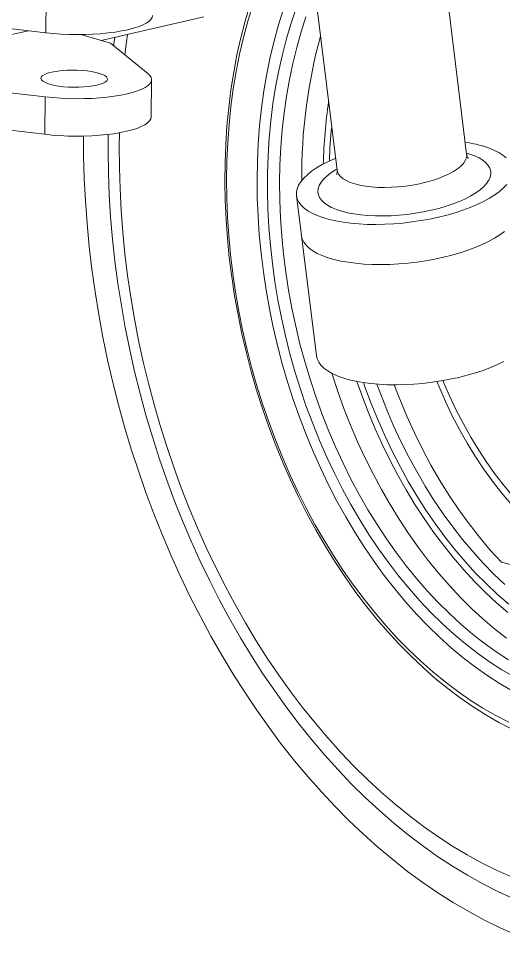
# Model space of a CAD drawing. Header units: millimetres. Extents: x -1041 to 1726, y -447 to 1705.
# Drawn here: x 1203.5 to 1417.3, y -215.7 to 188.1 of the extents above; entities that cross this region are included whole.
import ezdxf

# ---------------------------------------------------------------- set-up
doc = ezdxf.new("R2010")
doc.units = ezdxf.units.MM

msp = doc.modelspace()

# ---------------------------------------------------------------- linework, layer by layer
at = {"color": 7, "linetype": 'Continuous', "lineweight": 15}
for p, q in [((1400.99, 128.21), (1374.72, 340.72)), ((1333.81, 202.41), (1343.91, 121.16)), ((1215.61, 181.73), (1215.81, 198.24)), ((1215.61, 181.73), (1165.87, 187.48)), ((1240.02, 178.34), (1285.15, 188.67)), ((1139.04, 166.89), (1207.91, 182.62)), ((1244.05, 177.18), (1231, 180.94)), ((1260.55, 163.83), (1244.05, 177.18)), ((1165.55, 159.21), (1215.28, 153.45)), ((1262.01, 144.59), (1262.21, 161.07)), ((1215.09, 136.96), (1215.28, 153.45)), ((1215.09, 136.96), (1165.36, 142.73)), ((1325.99, 109.96), (1334.77, 39.4)), ((1416.31, -51.55), (1534.26, -82.36))]:
    msp.add_line(p, q, dxfattribs=at)
at = {"color": 7, "linetype": 'Continuous', "lineweight": 15, "flags": 128}
for points in [[(1305.44, 194.02), (1303.34, 186.83), (1301.46, 179.48), (1299.8, 171.97), (1298.36, 164.32), (1297.14, 156.54), (1296.15, 148.64), (1295.38, 140.63), (1294.84, 132.53), (1294.53, 124.34), (1294.45, 116.09), (1294.6, 107.77), (1294.98, 99.42), (1295.59, 91.03), (1296.42, 82.61), (1297.48, 74.2), (1298.76, 65.79), (1300.27, 57.39), (1302, 49.03), (1303.94, 40.71), (1306.1, 32.45), (1308.47, 24.26), (1311.05, 16.15), (1313.83, 8.13), (1316.81, 0.22), (1319.99, -7.57), (1323.35, -15.23), (1326.9, -22.75), (1330.64, -30.12), (1334.54, -37.32), (1338.62, -44.35), (1342.85, -51.19), (1347.25, -57.83), (1351.79, -64.27), (1356.47, -70.49), (1361.29, -76.49), (1366.24, -82.25), (1371.31, -87.76), (1376.49, -93.03), (1381.77, -98.03), (1387.16, -102.76), (1392.63, -107.22), (1398.18, -111.39), (1403.8, -115.28), (1409.49, -118.87), (1415.23, -122.16), (1421.02, -125.14)], [(1306.72, 193.9), (1304.58, 186.84), (1302.65, 179.61), (1300.94, 172.23), (1299.45, 164.7), (1298.18, 157.03), (1297.14, 149.24), (1296.32, 141.35), (1295.73, 133.35), (1295.36, 125.27), (1295.22, 117.12), (1295.31, 108.9), (1295.63, 100.64), (1296.18, 92.34), (1296.95, 84.02), (1297.95, 75.69), (1299.18, 67.36), (1300.62, 59.05), (1302.29, 50.76), (1304.17, 42.52), (1306.26, 34.33), (1308.57, 26.21), (1311.08, 18.17), (1313.8, 10.22), (1316.72, 2.37), (1319.83, -5.36), (1323.14, -12.97), (1326.63, -20.43), (1330.3, -27.74), (1334.14, -34.89), (1338.15, -41.87), (1342.32, -48.67), (1346.65, -55.27), (1351.13, -61.66), (1355.76, -67.84), (1360.51, -73.8), (1365.4, -79.52), (1370.4, -85), (1375.52, -90.23), (1380.75, -95.2), (1386.07, -99.9), (1391.48, -104.33), (1396.97, -108.47), (1402.53, -112.33), (1408.16, -115.9), (1413.84, -119.16), (1419.57, -122.12)], [(1262.55, 189.32), (1262.38, 188.49), (1261.86, 187.6), (1260.97, 186.73), (1259.75, 185.89), (1258.19, 185.1), (1256.31, 184.36), (1254.14, 183.67), (1251.69, 183.04), (1248.99, 182.49), (1246.08, 182.02), (1242.98, 181.62), (1239.72, 181.31), (1236.35, 181.1), (1232.89, 180.97), (1229.38, 180.94), (1225.86, 181), (1222.37, 181.15), (1218.94, 181.4), (1215.61, 181.73)], [(1238.05, 158.61), (1239.56, 159.02), (1240.81, 159.49), (1241.76, 160), (1242.39, 160.55), (1242.68, 161.12), (1242.63, 161.7), (1242.24, 162.27), (1241.52, 162.83), (1240.48, 163.35), (1239.16, 163.83), (1237.57, 164.26), (1235.76, 164.62), (1233.77, 164.91), (1231.65, 165.11), (1229.44, 165.24), (1227.2, 165.27), (1224.98, 165.22), (1222.84, 165.08), (1220.82, 164.85), (1218.96, 164.55), (1217.33, 164.17), (1215.94, 163.73), (1214.83, 163.24), (1214.04, 162.71), (1213.58, 162.15), (1213.45, 161.57), (1213.67, 161), (1214.23, 160.43), (1215.11, 159.89), (1216.3, 159.38), (1217.76, 158.93), (1219.46, 158.53), (1221.37, 158.21), (1223.43, 157.96), (1225.6, 157.79), (1227.83, 157.71), (1230.07, 157.72), (1232.26, 157.82), (1234.35, 158), (1236.29, 158.27), (1238.05, 158.61)], [(1215.28, 153.45), (1218.61, 153.12), (1222.03, 152.87), (1225.52, 152.72), (1229.04, 152.65), (1232.55, 152.69), (1236.01, 152.81), (1239.39, 153.03), (1242.64, 153.34), (1245.74, 153.74), (1248.65, 154.21), (1251.35, 154.77), (1253.79, 155.39), (1255.97, 156.08), (1257.84, 156.83), (1259.4, 157.63), (1260.63, 158.46), (1261.51, 159.33), (1262.04, 160.23), (1262.21, 161.13), (1262.01, 162.04), (1261.46, 162.94), (1260.55, 163.83)], [(1262.01, 144.59), (1261.84, 143.75), (1261.31, 142.85), (1260.43, 141.98), (1259.21, 141.14), (1257.65, 140.34), (1255.77, 139.6), (1253.6, 138.9), (1251.15, 138.28), (1248.46, 137.72), (1245.54, 137.24), (1242.44, 136.85), (1239.19, 136.54), (1235.81, 136.32), (1232.35, 136.19), (1228.85, 136.16), (1225.33, 136.22), (1221.84, 136.38), (1218.41, 136.62), (1215.09, 136.96)], [(1422.71, -215.69), (1415.75, -212.62), (1408.83, -209.24), (1401.94, -205.55), (1395.11, -201.55), (1388.33, -197.26), (1381.62, -192.67), (1374.97, -187.79), (1368.41, -182.63), (1361.92, -177.19), (1355.53, -171.47), (1349.24, -165.49), (1343.05, -159.25), (1336.98, -152.76), (1331.02, -146.02), (1325.18, -139.04), (1319.48, -131.83), (1313.91, -124.4), (1308.49, -116.75), (1303.21, -108.9), (1298.08, -100.84), (1293.12, -92.6), (1288.31, -84.17), (1283.68, -75.57), (1279.22, -66.81), (1274.94, -57.9), (1270.84, -48.83), (1266.93, -39.64), (1263.21, -30.32), (1259.68, -20.88), (1256.36, -11.34), (1253.23, -1.71), (1250.31, 8.01), (1247.6, 17.81), (1245.11, 27.67), (1242.82, 37.58), (1240.76, 47.54), (1238.91, 57.53), (1237.28, 67.54), (1235.88, 77.56), (1234.7, 87.59), (1233.74, 97.6), (1233.01, 107.6), (1232.51, 117.56), (1232.24, 127.48), (1232.19, 136.24)], [(1408.01, 131.84), (1410.64, 130.99), (1413.01, 130.04), (1415.09, 128.99), (1416.89, 127.84), (1418.39, 126.61)], [(1418.62, 114.87), (1417.18, 113.32), (1415.43, 111.79), (1413.39, 110.28), (1411.07, 108.81), (1408.48, 107.4), (1405.65, 106.04), (1402.59, 104.75), (1399.33, 103.54), (1395.88, 102.41), (1392.28, 101.38), (1388.55, 100.46), (1384.71, 99.63), (1380.79, 98.93), (1376.82, 98.34), (1372.83, 97.88), (1368.85, 97.54), (1364.89, 97.33), (1361, 97.25), (1357.2, 97.3), (1353.51, 97.48), (1349.96, 97.79), (1346.58, 98.23), (1343.39, 98.79), (1340.41, 99.48), (1337.66, 100.27), (1335.17, 101.18), (1332.94, 102.19), (1331, 103.29), (1329.36, 104.48), (1328.03, 105.75), (1327.02, 107.1), (1326.34, 108.5), (1325.99, 109.96), (1325.97, 111.45), (1326.28, 112.98), (1326.93, 114.53), (1327.9, 116.08), (1329.19, 117.64), (1330.8, 119.18), (1332.7, 120.69), (1334.89, 122.18), (1337.35, 123.62), (1340.06, 125), (1343, 126.32), (1343.25, 126.43)], [(1334.77, 39.4), (1335.12, 37.97), (1335.79, 36.55), (1336.8, 35.2), (1338.13, 33.91), (1339.77, 32.71), (1341.71, 31.59), (1343.94, 30.57), (1346.44, 29.66), (1349.2, 28.85), (1352.19, 28.16), (1355.39, 27.59), (1358.78, 27.15), (1362.34, 26.84), (1366.04, 26.65), (1369.86, 26.6), (1373.76, 26.68), (1377.73, 26.89), (1381.72, 27.23), (1385.72, 27.7), (1389.7, 28.3), (1393.63, 29.01), (1397.47, 29.84), (1401.21, 30.78), (1404.81, 31.82), (1408.25, 32.96), (1411.51, 34.18), (1414.56, 35.48), (1417.39, 36.85)], [(1369.06, 26.65), (1371.49, 20.28), (1374.61, 12.77), (1377.94, 5.41), (1381.49, -1.78), (1385.23, -8.78), (1389.16, -15.59), (1393.27, -22.19), (1397.57, -28.57), (1402.03, -34.7), (1406.64, -40.59), (1411.4, -46.21), (1416.31, -51.55)]]:
    msp.add_lwpolyline(points, dxfattribs=at)
at = {"color": 8, "linetype": 'Continuous', "lineweight": 15, "flags": 128}
for points in [[(1320.25, 192.09), (1318.1, 185.21), (1316.16, 178.16), (1314.43, 170.95), (1312.93, 163.6), (1311.66, 156.1), (1310.6, 148.48), (1309.78, 140.75), (1309.18, 132.92), (1308.81, 125), (1308.67, 117.01), (1308.76, 108.96), (1309.08, 100.86), (1309.63, 92.72), (1310.41, 84.56), (1311.41, 76.4), (1312.64, 68.23), (1314.09, 60.09), (1315.76, 51.98), (1317.65, 43.91), (1319.75, 35.9), (1322.07, 27.95), (1324.59, 20.1), (1327.32, 12.33), (1330.25, 4.68), (1333.37, -2.86), (1336.68, -10.26), (1340.18, -17.51), (1343.85, -24.61), (1347.7, -31.54), (1351.71, -38.29), (1355.88, -44.85), (1360.21, -51.21), (1364.68, -57.36), (1369.29, -63.29), (1374.04, -68.98), (1378.9, -74.43), (1383.89, -79.64), (1388.98, -84.58), (1394.17, -89.26), (1399.46, -93.67), (1404.82, -97.79), (1410.26, -101.63), (1415.77, -105.17), (1421.33, -108.41)], [(1325.87, 192.59), (1323.63, 185.96), (1321.6, 179.16), (1319.78, 172.18), (1318.18, 165.06), (1316.8, 157.79), (1315.64, 150.39), (1314.71, 142.87), (1314, 135.25), (1313.52, 127.53), (1313.26, 119.73), (1313.24, 111.87), (1313.44, 103.95), (1313.87, 95.98), (1314.53, 88), (1315.41, 79.99), (1316.52, 71.99), (1317.85, 64), (1319.4, 56.03), (1321.17, 48.1), (1323.15, 40.22), (1325.34, 32.41), (1327.74, 24.68), (1330.35, 17.03), (1333.15, 9.49), (1336.15, 2.07), (1339.34, -5.23), (1342.71, -12.38), (1346.27, -19.38), (1349.99, -26.22), (1353.89, -32.89), (1357.94, -39.36), (1362.15, -45.64), (1366.5, -51.71), (1371, -57.57), (1375.62, -63.19), (1380.37, -68.58), (1385.24, -73.72), (1390.22, -78.6), (1395.29, -83.23), (1400.46, -87.58), (1405.71, -91.65), (1411.04, -95.44), (1416.43, -98.93), (1421.88, -102.13)], [(1330.19, 188.7), (1328.04, 182.05), (1326.1, 175.22), (1324.37, 168.23), (1322.87, 161.09), (1321.59, 153.81), (1320.54, 146.4), (1319.71, 138.88), (1319.11, 131.26), (1318.74, 123.55), (1318.6, 115.77), (1318.69, 107.92), (1319.01, 100.03), (1319.56, 92.1), (1320.33, 84.15), (1321.33, 76.2), (1322.56, 68.25), (1324.01, 60.32), (1325.68, 52.42), (1327.56, 44.57), (1329.67, 36.79), (1331.98, 29.07), (1334.5, 21.44), (1337.22, 13.91), (1340.13, 6.5), (1343.25, -0.8), (1346.55, -7.95), (1350.03, -14.95), (1353.68, -21.79), (1357.51, -28.46), (1361.5, -34.94), (1365.65, -41.23), (1369.94, -47.31), (1374.38, -53.17), (1378.96, -58.8), (1383.66, -64.2), (1388.47, -69.35), (1393.4, -74.24), (1398.44, -78.87), (1403.56, -83.23), (1408.77, -87.31), (1414.06, -91.1), (1419.41, -94.6)], [(1245.51, 176), (1245.61, 176.83), (1245.96, 179.7)], [(1250.42, 172.02), (1251.13, 177.67), (1251.6, 180.99)], [(1421.03, -190.37), (1414.41, -187.4), (1407.82, -184.12), (1401.27, -180.54), (1394.77, -176.65), (1388.33, -172.47), (1381.96, -167.99), (1375.65, -163.23), (1369.43, -158.19), (1363.3, -152.88), (1357.26, -147.29), (1351.32, -141.45), (1345.49, -135.35), (1339.77, -129), (1334.18, -122.41), (1328.71, -115.59), (1323.38, -108.55), (1318.19, -101.29), (1313.14, -93.82), (1308.25, -86.15), (1303.52, -78.3), (1298.94, -70.26), (1294.54, -62.05), (1290.31, -53.68), (1286.25, -45.16), (1282.38, -36.5), (1278.7, -27.7), (1275.21, -18.78), (1271.91, -9.76), (1268.82, -0.62), (1265.92, 8.6), (1263.24, 17.9), (1260.76, 27.27), (1258.49, 36.7), (1256.44, 46.17), (1254.61, 55.68), (1252.99, 65.22), (1251.6, 74.77), (1250.43, 84.33), (1249.48, 93.88), (1248.76, 103.41), (1248.26, 112.91), (1247.99, 122.37), (1247.95, 131.78), (1248.04, 137.74)], [(1421.55, -199.75), (1414.78, -196.65), (1408.04, -193.24), (1401.35, -189.52), (1394.72, -185.51), (1388.14, -181.19), (1381.63, -176.58), (1375.19, -171.69), (1368.83, -166.51), (1362.57, -161.05), (1356.39, -155.33), (1350.32, -149.34), (1344.36, -143.1), (1338.52, -136.61), (1332.79, -129.88), (1327.2, -122.91), (1321.74, -115.72), (1316.42, -108.31), (1311.24, -100.7), (1306.22, -92.88), (1301.36, -84.87), (1296.66, -76.67), (1292.13, -68.3), (1287.78, -59.77), (1283.6, -51.09), (1279.6, -42.25), (1275.79, -33.29), (1272.18, -24.2), (1268.76, -14.99), (1265.54, -5.68), (1262.52, 3.72), (1259.71, 13.21), (1257.11, 22.77), (1254.72, 32.39), (1252.54, 42.07), (1250.59, 51.78), (1248.85, 61.53), (1247.33, 71.29), (1246.04, 81.06), (1244.97, 90.83), (1244.13, 100.59), (1243.52, 110.32), (1243.13, 120.01), (1242.98, 129.66), (1243.01, 136.95)], [(1400.92, 128.71), (1402.32, 128.28), (1404.53, 127.46), (1406.47, 126.54), (1408.12, 125.53), (1409.46, 124.43), (1410.49, 123.25), (1411.19, 122.01), (1411.57, 120.72), (1411.61, 119.38), (1411.31, 118.01), (1410.68, 116.62), (1409.73, 115.23), (1408.46, 113.84), (1406.88, 112.47), (1405, 111.12), (1402.85, 109.82), (1400.44, 108.57), (1397.8, 107.39), (1394.94, 106.28), (1391.89, 105.26), (1388.68, 104.32), (1385.34, 103.49), (1381.89, 102.77), (1378.37, 102.17), (1374.81, 101.68), (1371.24, 101.32), (1367.68, 101.08), (1364.18, 100.98), (1360.76, 101.01), (1357.45, 101.17), (1354.29, 101.46), (1351.29, 101.87), (1348.49, 102.41), (1345.92, 103.06), (1345.92, 103.06)], [(1351.73, 115.1), (1353.98, 114.54), (1356.44, 114.1), (1359.1, 113.78), (1361.91, 113.6), (1364.84, 113.54), (1367.87, 113.61), (1370.95, 113.81), (1374.04, 114.14), (1377.12, 114.6), (1380.14, 115.17), (1383.07, 115.86), (1385.88, 116.65), (1388.53, 117.53), (1390.99, 118.5), (1393.23, 119.54), (1395.23, 120.63), (1396.96, 121.78), (1398.41, 122.96), (1399.54, 124.17), (1400.36, 125.37), (1400.86, 126.57), (1401.02, 127.75), (1400.99, 128.21)], [(1345.92, 103.06), (1343.58, 103.83), (1341.51, 104.7), (1339.72, 105.68), (1338.23, 106.74), (1337.05, 107.88), (1336.19, 109.09), (1335.66, 110.36), (1335.46, 111.68), (1335.59, 113.03), (1336.06, 114.41), (1336.86, 115.81), (1337.98, 117.2), (1339.41, 118.58), (1341.15, 119.93), (1343.16, 121.25), (1343.85, 121.66)], [(1343.91, 121.16), (1344.05, 120.5), (1344.55, 119.41), (1345.38, 118.38), (1346.53, 117.42), (1347.98, 116.55), (1349.72, 115.77), (1351.73, 115.1)], [(1341.62, 31.59), (1341.7, 31.34), (1344.21, 23.71), (1346.93, 16.19), (1349.85, 8.77), (1352.96, 1.48), (1356.26, -5.67), (1359.74, -12.67), (1363.4, -19.51), (1367.23, -26.18), (1371.22, -32.66), (1375.36, -38.94), (1379.66, -45.02), (1384.1, -50.88), (1388.67, -56.51), (1393.37, -61.9), (1398.19, -67.05), (1403.12, -71.94), (1408.15, -76.57), (1413.28, -80.93), (1418.49, -85)], [(1390.53, 28.47), (1390.7, 28.06), (1393.46, 21.7), (1396.41, 15.48), (1399.54, 9.42), (1402.84, 3.52), (1406.31, -2.19), (1409.93, -7.71), (1413.7, -13.02), (1417.61, -18.12), (1421.66, -22.98), (1425.82, -27.61), (1430.11, -31.99), (1434.49, -36.1), (1438.97, -39.95), (1443.54, -43.52), (1448.18, -46.8), (1452.88, -49.79), (1457.64, -52.47), (1462.45, -54.86), (1467.28, -56.92), (1472.14, -58.68), (1477.01, -60.11)], [(1352.66, 28.05), (1354.8, 21.99), (1357.6, 14.7), (1360.58, 7.53), (1363.76, 0.49), (1367.11, -6.41), (1370.65, -13.15), (1374.35, -19.71), (1378.22, -26.1), (1382.24, -32.3), (1386.41, -38.29), (1390.73, -44.07), (1395.18, -49.62), (1399.76, -54.95), (1404.46, -60.02), (1409.27, -64.85), (1414.18, -69.42), (1419.18, -73.71)], [(1355.49, 27.63), (1356.17, 25.68), (1358.88, 18.4), (1361.79, 11.24), (1364.88, 4.21), (1368.17, -2.68), (1371.63, -9.42), (1375.26, -15.99), (1379.06, -22.38), (1383.02, -28.58), (1387.13, -34.58), (1391.39, -40.36), (1395.78, -45.92), (1400.31, -51.25), (1404.95, -56.33), (1409.71, -61.17), (1414.58, -65.74), (1419.54, -70.04)], [(1361.44, 26.92), (1362.98, 22.73), (1365.8, 15.58), (1368.82, 8.56), (1372.02, 1.68), (1375.41, -5.06), (1378.97, -11.62), (1382.7, -18.01), (1386.59, -24.21), (1390.64, -30.22), (1394.84, -36), (1399.17, -41.57), (1403.64, -46.9), (1408.24, -51.99), (1412.94, -56.83), (1417.76, -61.4)], [(1387.86, 27.99), (1388.82, 25.68), (1391.65, 19.25), (1394.67, 12.96), (1397.87, 6.84), (1401.24, 0.88), (1404.77, -4.89), (1408.46, -10.47), (1412.31, -15.83), (1416.29, -20.98), (1420.4, -25.89), (1424.64, -30.56), (1428.99, -34.98), (1433.45, -39.14), (1438, -43.02), (1442.63, -46.63), (1447.34, -49.94), (1452.12, -52.96), (1456.95, -55.68), (1461.82, -58.08), (1466.72, -60.18), (1471.65, -61.95), (1476.59, -63.41)]]:
    msp.add_lwpolyline(points, dxfattribs=at)
at = {"color": 144, "linetype": 'Continuous', "lineweight": 0, "flags": 128}
for points in [[(1328.19, 92.31), (1328.19, 92.3), (1328.54, 90.85), (1329.22, 89.44), (1330.23, 88.1), (1331.56, 86.82), (1333.2, 85.63), (1335.14, 84.52), (1337.36, 83.51), (1339.86, 82.61), (1342.6, 81.81), (1345.58, 81.13), (1348.78, 80.56), (1352.16, 80.12), (1355.7, 79.81), (1359.39, 79.63), (1363.19, 79.58), (1367.09, 79.65), (1371.04, 79.86), (1375.02, 80.2), (1379.02, 80.67), (1382.98, 81.25), (1386.9, 81.96), (1390.74, 82.78), (1394.47, 83.71), (1398.07, 84.74), (1401.51, 85.87), (1404.77, 87.08), (1407.83, 88.37), (1410.66, 89.73), (1413.25, 91.14), (1415.57, 92.61), (1417.61, 94.12)], [(1417.61, 94.12), (1415.57, 92.61), (1413.25, 91.14), (1410.66, 89.73), (1407.83, 88.37), (1404.77, 87.08), (1401.51, 85.87), (1398.07, 84.74), (1394.47, 83.71), (1390.74, 82.78), (1386.9, 81.96), (1382.98, 81.25), (1379.02, 80.67), (1375.02, 80.2), (1371.04, 79.86), (1367.09, 79.65), (1363.19, 79.58), (1359.39, 79.63), (1355.7, 79.81), (1352.16, 80.12), (1348.78, 80.56), (1345.58, 81.13), (1342.6, 81.81), (1339.86, 82.61), (1337.36, 83.51), (1335.14, 84.52), (1333.2, 85.63), (1331.56, 86.82), (1330.23, 88.1), (1329.22, 89.44), (1328.54, 90.85), (1328.19, 92.3), (1328.19, 92.31)]]:
    msp.add_lwpolyline(points, dxfattribs=at)
at = {"color": 8, "linetype": 'Continuous', "lineweight": 15}
for centre, radius, start, end in [((1563.38, 118.45), 235.06, 164.772, 180.4501), ((1576.43, 117.66), 238.68, 171.8701, 178.5076), ((1576.74, 116.85), 236.39, 174.2922, 177.961)]:
    msp.add_arc(centre, radius, start, end, dxfattribs=at)
at = {"color": 7, "linetype": 'Continuous', "lineweight": 15}
msp.add_arc((1391.58, 73.44), 60.67, 74.2851, 81.7057, dxfattribs=at)
for points, knots in [([(1401.71, 126.37), (1401.71, 126.37), (1401.72, 126.36), (1401.52, 126.61), (1401.24, 127.15), (1401.02, 127.77), (1401.01, 128.14), (1401.01, 128.21)], [0, 0, 0, 0, 0.137414, 0.384092, 0.642611, 0.926528, 1, 1, 1, 1]), ([(1343.89, 121.16), (1343.91, 121.07), (1343.98, 120.68), (1343.91, 120.01), (1343.77, 119.44), (1343.64, 119.18), (1343.65, 119.2), (1343.66, 119.2)], [0, 0, 0, 0, 0.085633, 0.384938, 0.64064, 0.87646, 1, 1, 1, 1])]:
    msp.add_open_spline(points, degree=3, knots=knots, dxfattribs=at)

doc.saveas('drawing.dxf')
